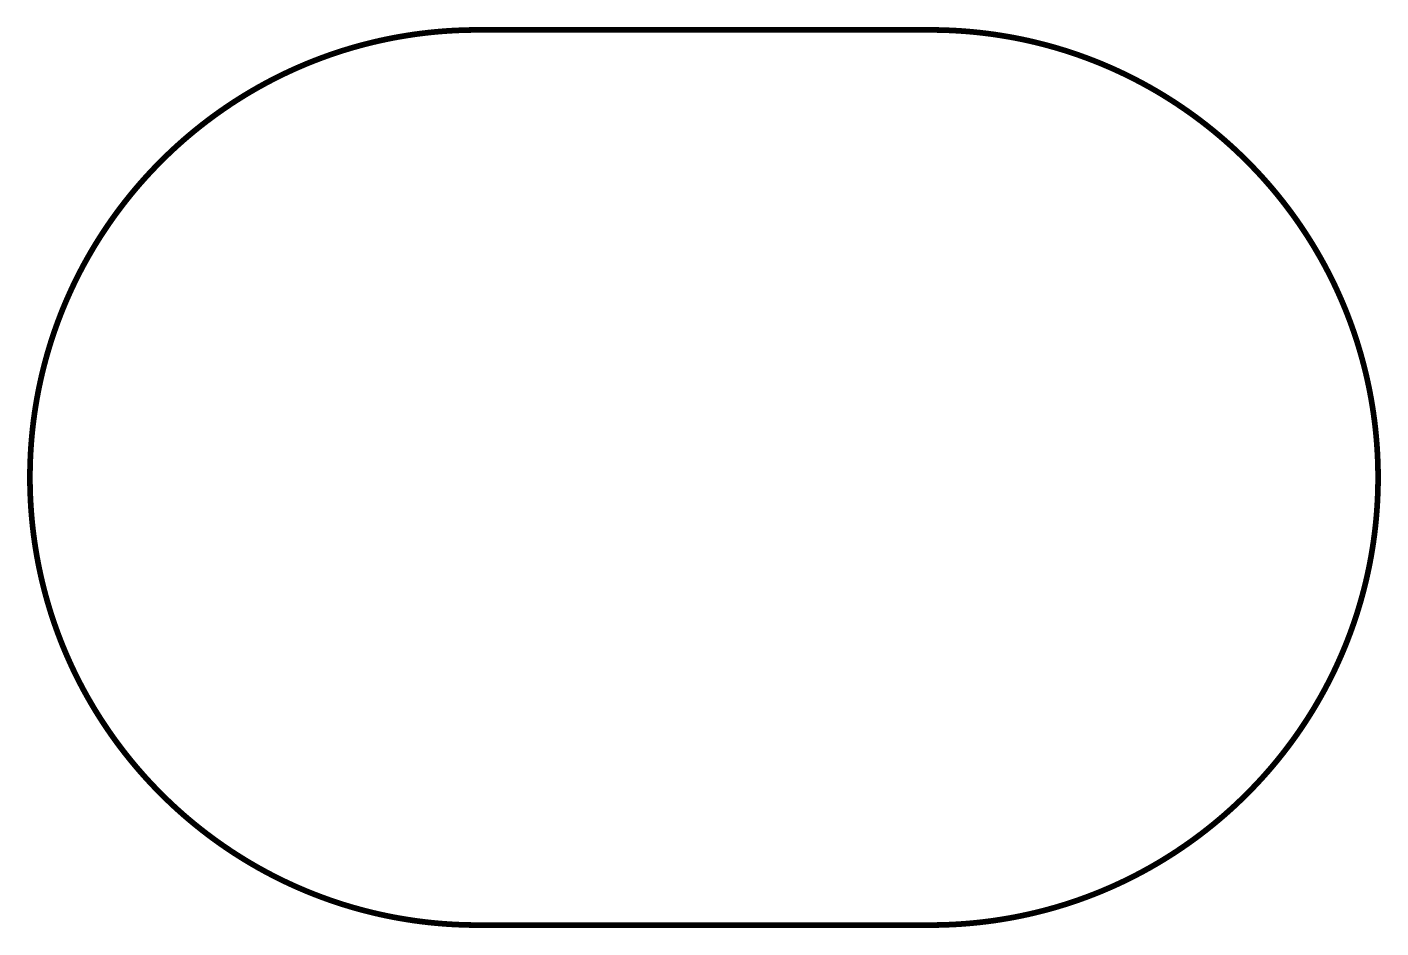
# Model space of a CAD drawing. Extents: x 0.05 to 2.42, y 0.05 to 1.63.
import ezdxf

# ---------------------------------------------------------------- set-up
doc = ezdxf.new("R2010")
doc.units = 0
doc.header["$LTSCALE"] = 0.166667
doc.layers.add('FOREGROUND', color=7, linetype='CONTINUOUS')

msp = doc.modelspace()

# ---------------------------------------------------------------- linework, layer by layer
at = {"layer": 'FOREGROUND', "linetype": 'CONTINUOUS', "const_width": 0.01}
msp.add_lwpolyline([(1.633333, 0.05), (1.647784, 0.050141), (1.662172, 0.050541), (1.676494, 0.051196), (1.690749, 0.052106), (1.704933, 0.053266), (1.719045, 0.054676), (1.733083, 0.056333), (1.747043, 0.058236), (1.760925, 0.06038), (1.774726, 0.062765), (1.788444, 0.065389), (1.802076, 0.068248), (1.81562, 0.071341), (1.829074, 0.074666), (1.842436, 0.078221), (1.855704, 0.082002), (1.868875, 0.086008), (1.881948, 0.090238), (1.894919, 0.094687), (1.907787, 0.099355), (1.920549, 0.10424), (1.933204, 0.109338), (1.945749, 0.114647), (1.958182, 0.120167), (1.970501, 0.125893), (1.982703, 0.131825), (1.994787, 0.137959), (2.006749, 0.144294), (2.018588, 0.150827), (2.030302, 0.157557), (2.041888, 0.16448), (2.053345, 0.171596), (2.064669, 0.178901), (2.07586, 0.186393), (2.086914, 0.19407), (2.097829, 0.201931), (2.108603, 0.209972), (2.119234, 0.218191), (2.12972, 0.226587), (2.140059, 0.235157), (2.150247, 0.243898), (2.160284, 0.25281), (2.170167, 0.261888), (2.179893, 0.271132), (2.189461, 0.280539), (2.198868, 0.290107), (2.208112, 0.299833), (2.21719, 0.309716), (2.226102, 0.319753), (2.234843, 0.329941), (2.243413, 0.34028), (2.251809, 0.350766), (2.260028, 0.361397), (2.268069, 0.372171), (2.27593, 0.383086), (2.283607, 0.39414), (2.291099, 0.405331), (2.298404, 0.416655), (2.30552, 0.428112), (2.312443, 0.439698), (2.319173, 0.451412), (2.325706, 0.463251), (2.332041, 0.475213), (2.338175, 0.487297), (2.344107, 0.499499), (2.349833, 0.511818), (2.355353, 0.524251), (2.360662, 0.536796), (2.36576, 0.549451), (2.370645, 0.562213), (2.375313, 0.575081), (2.379762, 0.588052), (2.383992, 0.601125), (2.387998, 0.614296), (2.391779, 0.627564), (2.395334, 0.640926), (2.398659, 0.65438), (2.401752, 0.667924), (2.404611, 0.681556), (2.407235, 0.695274), (2.40962, 0.709075), (2.411764, 0.722957), (2.413667, 0.736917), (2.415324, 0.750955), (2.416734, 0.765067), (2.417894, 0.779251), (2.418804, 0.793506), (2.419459, 0.807828), (2.419859, 0.822216), (2.42, 0.836667), (2.42, 0.836667), (2.419859, 0.85112), (2.419459, 0.865509), (2.418803, 0.879833), (2.417894, 0.894089), (2.416733, 0.908275), (2.415323, 0.922389), (2.413665, 0.936429), (2.411762, 0.950391), (2.409617, 0.964275), (2.407231, 0.978077), (2.404607, 0.991796), (2.401747, 1.00543), (2.398653, 1.018976), (2.395328, 1.032432), (2.391773, 1.045795), (2.38799, 1.059064), (2.383983, 1.072237), (2.379753, 1.08531), (2.375302, 1.098283), (2.370633, 1.111152), (2.365747, 1.123916), (2.360648, 1.136572), (2.355337, 1.149119), (2.349817, 1.161553), (2.344089, 1.173873), (2.338156, 1.186076), (2.33202, 1.19816), (2.325684, 1.210124), (2.319149, 1.221964), (2.312418, 1.233679), (2.305493, 1.245266), (2.298376, 1.256723), (2.291069, 1.268048), (2.283576, 1.279239), (2.275897, 1.290294), (2.268035, 1.30121), (2.259992, 1.311985), (2.251771, 1.322617), (2.243373, 1.333103), (2.234801, 1.343442), (2.226058, 1.353631), (2.217145, 1.363668), (2.208064, 1.373551), (2.198818, 1.383278), (2.189409, 1.392846), (2.17984, 1.402253), (2.170111, 1.411497), (2.160227, 1.420576), (2.150188, 1.429487), (2.139997, 1.438229), (2.129657, 1.446798), (2.119169, 1.455194), (2.108535, 1.463413), (2.097759, 1.471454), (2.086842, 1.479314), (2.075786, 1.486991), (2.064593, 1.494483), (2.053267, 1.501787), (2.041808, 1.508902), (2.030219, 1.515825), (2.018503, 1.522554), (2.006662, 1.529086), (1.994697, 1.535421), (1.982612, 1.541554), (1.970407, 1.547485), (1.958087, 1.55321), (1.945652, 1.558728), (1.933104, 1.564037), (1.920447, 1.569134), (1.907682, 1.574017), (1.894812, 1.578684), (1.881839, 1.583132), (1.868764, 1.58736), (1.855591, 1.591365), (1.842321, 1.595145), (1.828957, 1.598697), (1.815501, 1.60202), (1.801954, 1.605112), (1.78832, 1.60797), (1.7746, 1.610591), (1.760798, 1.612974), (1.746914, 1.615117), (1.732951, 1.617017), (1.718911, 1.618672), (1.704797, 1.620079), (1.690611, 1.621238), (1.676354, 1.622145), (1.66203, 1.622798), (1.647641, 1.623195), (1.633188, 1.623333), (0.836521, 1.623333), (0.822072, 1.623189), (0.807686, 1.622787), (0.793366, 1.622129), (0.779113, 1.621218), (0.764931, 1.620055), (0.750821, 1.618642), (0.736785, 1.616983), (0.722827, 1.615079), (0.708947, 1.612932), (0.695148, 1.610545), (0.681433, 1.60792), (0.667803, 1.605058), (0.654261, 1.601963), (0.640808, 1.598637), (0.627448, 1.595081), (0.614183, 1.591298), (0.601014, 1.58729), (0.587944, 1.583059), (0.574975, 1.578608), (0.562109, 1.573939), (0.549348, 1.569054), (0.536696, 1.563954), (0.524153, 1.558643), (0.511722, 1.553123), (0.499405, 1.547396), (0.487206, 1.541463), (0.475124, 1.535328), (0.463164, 1.528992), (0.451327, 1.522458), (0.439615, 1.515728), (0.428031, 1.508804), (0.416577, 1.501688), (0.405254, 1.494383), (0.394066, 1.48689), (0.383014, 1.479212), (0.372101, 1.471352), (0.361329, 1.46331), (0.3507, 1.455091), (0.340216, 1.446695), (0.32988, 1.438125), (0.319693, 1.429383), (0.309658, 1.420472), (0.299778, 1.411393), (0.290053, 1.402149), (0.280488, 1.392743), (0.271083, 1.383175), (0.261841, 1.373449), (0.252764, 1.363567), (0.243854, 1.35353), (0.235115, 1.343342), (0.226547, 1.333004), (0.218153, 1.322519), (0.209935, 1.311888), (0.201896, 1.301114), (0.194037, 1.2902), (0.186361, 1.279147), (0.178871, 1.267957), (0.171567, 1.256633), (0.164454, 1.245178), (0.157532, 1.233592), (0.150804, 1.221879), (0.144272, 1.210041), (0.137938, 1.19808), (0.131805, 1.185997), (0.125875, 1.173796), (0.12015, 1.161479), (0.114632, 1.149047), (0.109323, 1.136503), (0.104227, 1.123849), (0.099344, 1.111088), (0.094677, 1.098221), (0.090228, 1.085251), (0.086, 1.07218), (0.081994, 1.059011), (0.078214, 1.045744), (0.07466, 1.032384), (0.071336, 1.018931), (0.068244, 1.005388), (0.065385, 0.991758), (0.062762, 0.978042), (0.060378, 0.964243), (0.058233, 0.950362), (0.056332, 0.936403), (0.054675, 0.922367), (0.053265, 0.908257), (0.052105, 0.894075), (0.051196, 0.879822), (0.050541, 0.865502), (0.050141, 0.851116), (0.05, 0.836667), (0.05, 0.836667), (0.050141, 0.822216), (0.050541, 0.807828), (0.051196, 0.793506), (0.052106, 0.779251), (0.053266, 0.765067), (0.054676, 0.750955), (0.056333, 0.736917), (0.058236, 0.722957), (0.06038, 0.709075), (0.062765, 0.695274), (0.065389, 0.681556), (0.068248, 0.667924), (0.071341, 0.65438), (0.074666, 0.640926), (0.078221, 0.627564), (0.082002, 0.614296), (0.086008, 0.601125), (0.090238, 0.588052), (0.094687, 0.575081), (0.099355, 0.562213), (0.10424, 0.549451), (0.109338, 0.536796), (0.114647, 0.524251), (0.120167, 0.511818), (0.125893, 0.499499), (0.131825, 0.487297), (0.137959, 0.475213), (0.144294, 0.463251), (0.150827, 0.451412), (0.157557, 0.439698), (0.16448, 0.428112), (0.171596, 0.416655), (0.178901, 0.405331), (0.186393, 0.39414), (0.19407, 0.383086), (0.201931, 0.372171), (0.209972, 0.361397), (0.218191, 0.350766), (0.226587, 0.34028), (0.235157, 0.329941), (0.243898, 0.319753), (0.25281, 0.309716), (0.261888, 0.299833), (0.271132, 0.290107), (0.280539, 0.280539), (0.290107, 0.271132), (0.299833, 0.261888), (0.309716, 0.25281), (0.319753, 0.243898), (0.329941, 0.235157), (0.34028, 0.226587), (0.350766, 0.218191), (0.361397, 0.209972), (0.372171, 0.201931), (0.383086, 0.19407), (0.39414, 0.186393), (0.405331, 0.178901), (0.416655, 0.171596), (0.428112, 0.16448), (0.439698, 0.157557), (0.451412, 0.150827), (0.463251, 0.144294), (0.475213, 0.137959), (0.487297, 0.131825), (0.499499, 0.125893), (0.511818, 0.120167), (0.524251, 0.114647), (0.536796, 0.109338), (0.549451, 0.10424), (0.562213, 0.099355), (0.575081, 0.094687), (0.588052, 0.090238), (0.601125, 0.086008), (0.614296, 0.082002), (0.627564, 0.078221), (0.640926, 0.074666), (0.65438, 0.071341), (0.667924, 0.068248), (0.681556, 0.065389), (0.695274, 0.062765), (0.709075, 0.06038), (0.722957, 0.058236), (0.736917, 0.056333), (0.750955, 0.054676), (0.765067, 0.053266), (0.779251, 0.052106), (0.793506, 0.051196), (0.807828, 0.050541), (0.822216, 0.050141), (0.836667, 0.05)], close=True, dxfattribs=at)

doc.saveas('drawing.dxf')
